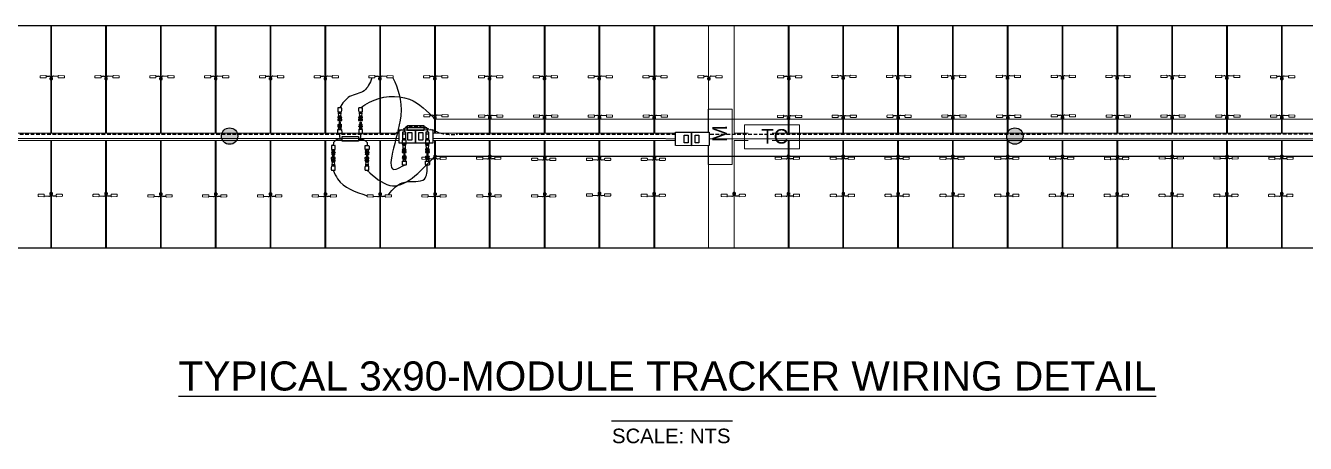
# Model space of a CAD drawing. Header units: feet. Extents: x -9903 to 12307, y -41 to 4121.
# Drawn here: x 81.7 to 169.7, y 63.1 to 91.8 of the extents above; entities that cross this region are included whole.
import ezdxf
from ezdxf import colors
from ezdxf.entities.mleader import LeaderData, LeaderLine
from ezdxf.enums import TextEntityAlignment as Align
from ezdxf.math import Vec2, Vec3

# ---------------------------------------------------------------- set-up
doc = ezdxf.new("R2010")
doc.units = ezdxf.units.FT
doc.header["$MEASUREMENT"] = 0
doc.set_wipeout_variables(frame=1)
doc.linetypes.add('ACAD-x100644055pbs01-civil$0${ Chain Double-Dash }', pattern=[0])
doc.linetypes.add('HIDDEN', pattern=[0.375, 0.25, -0.125])
for name, color, linetype in [('@2x40.5 Tracker LR5', 5, 'Continuous'), ('E-CABL-HARN-NEG', 3, 'Continuous'), ('E-HARN-COMP', 8, 'Continuous'), ('E-TRNK-CABL-NEG', 6, 'HIDDEN'), ('E-TRUNK-CABLE-POS', 6, 'HIDDEN'), ('E-WIRING DETAILS', 7, 'Continuous'), ('G-ANNO-TEXT', 1, 'Continuous'), ('G-TEXT', 7, 'Continuous'), ('G-TITL-TEXT', 153, 'Continuous'), ('PDF_Ediciones', 1, 'Continuous'), ('XREF', 7, 'Continuous')]:
    doc.layers.add(name, color=color, linetype=linetype)
for name, color, linetype, lineweight in [('E-MODULE', 253, 'Continuous', 0), ('E-TRACER-EQMPT', 252, 'Continuous', 0), ('E-TRACKER MOTOR', 252, 'Continuous', 0)]:
    doc.layers.add(name, color=color, linetype=linetype, lineweight=lineweight)
doc.styles.add('NEI-A', font='arial.ttf')
doc.styles.get("Standard").update_dxf_attribs({"font": 'arial.ttf'})

# ---------------------------------------------------------------- blocks, each defined once
blk = doc.blocks.new('CLIP')
blk.add_lwpolyline([(-0.09, 0.098), (0.046, 0.098), (0.046, -0.017), (-0.09, -0.017)], close=True)
at = {"layer": 'PDF_Ediciones', "lineweight": 0}
for points in [[(-0.901, -0.151, -0.414213), (-0.926, -0.118), (-0.926, -0.036, -0.414213), (-0.893, -0.003), (-0.532, -0.003, -0.414213), (-0.499, -0.036), (-0.499, -0.118, -0.414213), (-0.532, -0.167), (-0.901, -0.151)], [(0.707, -0.151, 0.414213), (0.748, -0.118), (0.748, -0.036, 0.414213), (0.715, -0.003), (0.354, -0.003, 0.414213), (0.321, -0.036), (0.321, -0.118, 0.414213), (0.354, -0.167), (0.707, -0.151)]]:
    blk.add_lwpolyline(points, format="xyb", dxfattribs=at)
at = {"layer": 'XREF', "flags": 128}
blk.add_lwpolyline([(-0.509, -0.098), (-0.181, -0.12, 0.486695), (-0.067, -0.029), (-0.066, 0.115, -0.78238), (0.016, 0.115), (0.016, -0.033, 0.37874), (0.164, -0.115), (0.328, -0.098)], format="xyb", dxfattribs=at)
blk = doc.blocks.new('A$C2C7A52CE')
at = {"layer": 'E-HARN-COMP'}
for p, q in [((-0.496, 0.086, 0.079), (-0.494, 0.085, 0.079)), ((-0.496, -0.086, 0.079), (-0.494, -0.085, 0.079))]:
    blk.add_line(p, q, dxfattribs=at)
for points, elevation in [([(-0.634, -0.1), (-0.636, -0.098), (-0.636, 0.098), (-0.634, 0.1), (-0.576, 0.1), (-0.573, 0.097), (-0.573, -0.097), (-0.576, -0.1), (-0.634, -0.1)], -0.033), ([(-0.634, 0.031), (-0.629, 0.031), (-0.629, 0.022), (-0.598, 0.022)], 0.079), ([(-0.573, 0.062), (-0.571, 0.06), (-0.515, 0.06), (-0.512, 0.062)], 0.015), ([(-0.509, -0.1), (-0.512, -0.097), (-0.512, 0.097), (-0.509, 0.1), (-0.496, 0.1), (-0.496, -0.1), (-0.509, -0.1)], -0.033), ([(-0.493, 0.097), (-0.493, 0.093), (-0.491, 0.089), (-0.389, 0.062), (-0.284, 0.075), (-0.281, 0.078), (-0.27, 0.078), (-0.27, -0.078), (-0.281, -0.078), (-0.284, -0.075), (-0.389, -0.062), (-0.491, -0.089), (-0.493, -0.097), (-0.493, 0.097)], -0.033), ([(-0.27, -0.078), (-0.267, -0.075), (-0.267, 0.075), (-0.27, 0.078)], -0.033), ([(-0.267, 0.069), (-0.263, 0.065), (-0.246, 0.065), (-0.246, 0.072), (-0.237, 0.072), (-0.237, 0.065), (-0.222, 0.065), (-0.218, 0.072), (-0.216, 0.072), (-0.212, 0.065), (-0.209, 0.065), (-0.204, 0.072), (-0.203, 0.072)], 0.079), ([(-0.003, -0.087), (-0.006, -0.091), (-0.033, -0.1), (-0.141, -0.1), (-0.198, -0.098), (-0.203, -0.095), (-0.203, 0.094), (-0.198, 0.098), (-0.141, 0.1), (-0.034, 0.1), (-0.006, 0.09), (-0.003, 0.087), (0, 0.059), (0, 0.002), (-0.002, -0.07), (-0.003, -0.087)], -0.024), ([(-0.634, -0.031), (-0.629, -0.031), (-0.629, -0.022), (-0.598, -0.022)], 0.079), ([(-0.573, -0.063), (-0.571, -0.06), (-0.515, -0.06), (-0.512, -0.063)], 0.015), ([(-0.267, -0.069), (-0.263, -0.065), (-0.246, -0.065), (-0.246, -0.072), (-0.237, -0.072), (-0.237, -0.065), (-0.229, -0.065), (-0.225, -0.073), (-0.223, -0.073), (-0.218, -0.065), (-0.215, -0.065), (-0.211, -0.073), (-0.209, -0.073), (-0.205, -0.065), (-0.203, -0.065)], -0.039)]:
    blk.add_lwpolyline(points, dxfattribs=dict(at, elevation=elevation))
for points in [[(-0.59, 0.018), (-0.426, 0.018)], [(-0.426, 0.018), (-0.426, -0.018)], [(-0.59, -0.018), (-0.426, -0.018)]]:
    blk.add_lwpolyline(points, dxfattribs=at)
blk = doc.blocks.new('A$C084F4888')
at = {"layer": 'E-HARN-COMP'}
for p, q in [((0.523, 0.021, 0.006), (0.415, 0.021, 0.006)), ((0.54, 0.017, 0.006), (0.568, 0.017, 0.006)), ((0.523, -0.021, 0.006), (0.415, -0.021, 0.006)), ((0.54, -0.017, 0.006), (0.568, -0.017, 0.006))]:
    blk.add_line(p, q, dxfattribs=at)
for points, elevation in [([(0.196, -0.096), (0.2, -0.092), (0.2, 0.092), (0.196, 0.097), (0.034, 0.098), (0.006, 0.089), (0.003, 0.086), (0.001, 0.071), (0, 0.031), (0, -0.01), (0.001, -0.072), (0.003, -0.086), (0.033, -0.098), (0.196, -0.096)], -0.011), ([(0.2, 0.068), (0.202, 0.064), (0.203, 0.062), (0.203, 0.056), (0.204, 0.056), (0.205, 0.062), (0.205, 0.064), (0.209, 0.072), (0.212, 0.072), (0.216, 0.064), (0.217, 0.056), (0.22, 0.056)], 0.053), ([(0.275, 0.077), (0.275, -0.077), (0.277, -0.074), (0.277, -0.063), (0.282, -0.059), (0.294, -0.059), (0.314, -0.052), (0.322, -0.052), (0.326, -0.054), (0.351, -0.097), (0.353, -0.098), (0.353, 0.098), (0.35, 0.096), (0.326, 0.054), (0.322, 0.052), (0.314, 0.052), (0.294, 0.059), (0.282, 0.059), (0.277, 0.063), (0.277, 0.074), (0.275, 0.077)], 0), ([(0.353, 0.086), (0.366, 0.086)], 0.004), ([(0.466, 0.063), (0.466, 0.065), (0.457, 0.073), (0.45, 0.076), (0.431, 0.076), (0.433, 0.07), (0.373, 0.07), (0.369, 0.075), (0.369, 0.096), (0.366, 0.098), (0.366, -0.098), (0.369, -0.096), (0.369, -0.075), (0.373, -0.07), (0.433, -0.07), (0.431, -0.076), (0.45, -0.076), (0.457, -0.073), (0.466, -0.065), (0.466, -0.063), (0.464, -0.062), (0.373, -0.059), (0.369, -0.055), (0.369, -0.044), (0.371, -0.042), (0.371, 0.042), (0.369, 0.044), (0.369, 0.055), (0.373, 0.059)], 0.027), ([(0.373, 0.059), (0.464, 0.062), (0.466, 0.063)], 0.027), ([(0.2, -0.067), (0.203, -0.072), (0.205, -0.072), (0.209, -0.064), (0.212, -0.064), (0.216, -0.072), (0.218, -0.072), (0.223, -0.064), (0.223, -0.062)], 0.006), ([(0.353, -0.086), (0.366, -0.086)], 0.004)]:
    blk.add_lwpolyline(points, dxfattribs=dict(at, elevation=elevation))
for points in [[(0.266, 0.077), (0.264, 0.074), (0.264, 0.067), (0.259, 0.062), (0.252, 0.062), (0.252, 0.064), (0.227, 0.064), (0.227, 0.062), (0.226, 0.062), (0.222, 0.062), (0.22, 0.06), (0.22, 0.05), (0.221, 0.047), (0.223, 0.045), (0.226, 0.044), (0.26, 0.044), (0.263, 0.045), (0.264, 0.048), (0.264, 0.067)], [(0.371, 0.037), (0.38, 0.037)], [(0.38, -0.042), (0.38, 0.042), (0.381, 0.041), (0.381, -0.041), (0.38, -0.042)], [(0.382, 0.035), (0.385, 0.034), (0.385, -0.034), (0.382, -0.035), (0.382, 0.035), (0.381, 0.039)], [(0.385, 0.029), (0.392, 0.029)], [(0.397, 0.039), (0.396, 0.035), (0.392, 0.034), (0.392, -0.034), (0.396, -0.035), (0.396, 0.035)], [(0.398, 0.042), (0.397, 0.041), (0.397, -0.041), (0.398, -0.042), (0.398, 0.042)], [(0.398, 0.037), (0.403, 0.037)], [(0.403, 0.042), (0.406, 0.041), (0.41, 0.038), (0.41, 0.034), (0.414, 0.032), (0.573, 0.032), (0.574, 0.031), (0.575, 0.024), (0.575, -0.024), (0.575, -0.03), (0.573, -0.032), (0.414, -0.032), (0.41, -0.038), (0.406, -0.041), (0.405, -0.042), (0.403, -0.042), (0.403, 0.042)], [(0.537, 0.024), (0.538, 0.022), (0.538, -0.022), (0.537, -0.024), (0.537, 0.024)], [(0.575, 0.024), (0.57, 0.019), (0.57, -0.019), (0.575, -0.024)], [(0.266, -0.077), (0.264, -0.074), (0.264, -0.067), (0.259, -0.062), (0.252, -0.062), (0.252, -0.064), (0.227, -0.064), (0.227, -0.062), (0.226, -0.062), (0.222, -0.062), (0.22, -0.06), (0.22, -0.05), (0.221, -0.047), (0.223, -0.045), (0.226, -0.044), (0.26, -0.044), (0.263, -0.045), (0.264, -0.048), (0.264, -0.067)], [(0.371, -0.037), (0.38, -0.037)], [(0.381, -0.039), (0.382, -0.035)], [(0.385, -0.029), (0.392, -0.029)], [(0.396, -0.035), (0.397, -0.039)], [(0.398, -0.037), (0.403, -0.037)]]:
    blk.add_lwpolyline(points, dxfattribs=at)
at = {"layer": 'E-HARN-COMP', "elevation": 0.063}
blk.add_lwpolyline([(0.351, 0.024), (0.299, 0.024), (0.299, -0.024), (0.351, -0.024)], close=True, dxfattribs=at)
at = {"layer": 'E-HARN-COMP'}
blk.add_circle((0.318, 0, 0.052), 0.0136, dxfattribs=at)
blk = doc.blocks.new('Fuse Base')
blk.add_wipeout([(-1.117, 0.463), (1.209, 0.466), (1.209, -0.457), (-1.117, -0.459)])
at = {"layer": 'E-HARN-COMP'}
for points in [[(-1.117, 0.463), (0, 0.461), (0, -0.461), (-1.117, -0.459)], [(-0.52, 0.265), (-0.235, 0.265), (-0.235, -0.265), (-0.52, -0.265)], [(0, 0.461), (1.209, 0.466), (1.209, -0.457), (0, -0.461)], [(0.247, 0.262), (0.508, 0.262), (0.508, -0.262), (0.247, -0.262)]]:
    blk.add_lwpolyline(points, close=True, dxfattribs=at)
blk = doc.blocks.new('sub-title')
at = {"color": 153, "style": 'NEI-A', "flags": 8}
blk.add_attdef('SUB_TITLE_001', (-0.668, 0.111), '', height=0.188, dxfattribs=at)
blk = doc.blocks.new('drop')
at = {"layer": 'E-HARN-COMP'}
blk.add_line((-0.9, 0.35), (0.9, 0.35), dxfattribs=at)
for points in [[(-0.9, 0.41, 0.38464), (-1.28, 0.11), (-1.28, -0.18)], [(0.89, 0.41, -0.38464), (1.27, 0.11), (1.27, -0.18)]]:
    blk.add_lwpolyline(points, format="xyb", dxfattribs=at)
blk.add_lwpolyline([(-0.9, 0.54), (0.9, 0.54), (0.9, 0), (-0.9, 0)], close=True, dxfattribs=at)
blk = doc.blocks.new('E-100-18')
for points in [[(-0.0625, -0.15625), (0.0625, -0.15625), (0.0625, 0.15625), (-0.0625, 0.15625), (-0.0625, -0.15625)], [(-0.0625, 0.09375), (0.0625, 0.09375)], [(-0.0625, -0.09375), (0.0625, -0.09375)]]:
    blk.add_lwpolyline(points)
blk = doc.blocks.new('AES Clamp')
h = blk.add_hatch(color=256)
h.dxf.hatch_style = 1
h.paths.add_polyline_path([(-0.564, 0, 1), (0.564, 0, 1)])
at = {"layer": 'E-WIRING DETAILS'}
blk.add_circle((0, 0), 0.564, dxfattribs=at)

msp = doc.modelspace()

# ---------------------------------------------------------------- linework, layer by layer
at = {"color": 0, "linetype": 'ByBlock', "lineweight": -2, "transparency": 16777216}
msp.add_line((130.303, 64.592), (121.975, 64.592), dxfattribs=at)
at = {"layer": '@2x40.5 Tracker LR5'}
msp.add_lwpolyline([(213.759, 91.785), (213.759, 76.489), (41.529, 76.489), (41.529, 91.785)], close=True, dxfattribs=at)
at = {"layer": 'E-CABL-HARN-NEG'}
msp.add_line((212.749, 85.386, 0.106), (109.865, 85.328, 0.038), dxfattribs=at)
at = {"layer": 'E-CABL-HARN-NEG', "elevation": 0.038}
msp.add_lwpolyline([(212.702, 82.586), (212.702, 82.794), (109.806, 82.794)], dxfattribs=at)
at = {"layer": 'E-CABL-HARN-NEG'}
for points, end_tangent in [([(105.5, 88.185), (104.964, 87.307, 0.03), (103.973, 86.903, 0.012), (103.291, 86.139, 0.01)], (0.55098, -0.834518)), ([(106.946, 88.191), (107.481, 85.591, -0.007), (107.163, 81.919, -0.03), (107.739, 82.199, -0.041)], (0.15531, 0.987866)), ([(102.846, 81.844, -0.025), (103.144, 81.243, 0.064), (105.173, 80.087)], (-0.057691, -0.998335)), ([(106.634, 80.161), (107.761, 81.03, -0.033), (109.11, 81.229, -0.068), (109.311, 82.193, -0.085)], (-0.031277, 0.999511))]:
    msp.add_spline(points, degree=3, dxfattribs=dict(at, end_tangent=end_tangent))
for points in [[(104.732, 86.137, 0.012), (105.329, 86.521, 0.017), (108.077, 86.722, 0.017), (109.865, 85.328, 0.038)], [(105.162, 81.836, 0.104), (106.728, 80.803), (109.806, 82.794, 0.038)]]:
    msp.add_spline(points, degree=3, dxfattribs=at)
at = {"layer": 'E-HARN-COMP'}
for points, elevation in [([(103.448, 83.951, 0.344289), (102.851, 83.745), (102.85, 83.542)], 0.207), ([(103.448, 84.001, -0.38464), (103.29, 84.123), (103.29, 84.365)], -0.104), ([(104.573, 83.951, -0.344289), (105.171, 83.745), (105.172, 83.542)], 0.104)]:
    msp.add_lwpolyline(points, format="xyb", dxfattribs=dict(at, elevation=elevation))
msp.add_lwpolyline([(104.573, 83.832), (103.448, 83.832), (103.448, 84.169), (104.573, 84.169)], close=True, dxfattribs=at)
msp.add_lwpolyline([(104.573, 84.001, 0.38464), (104.731, 84.123), (104.731, 84.364)], format="xyb", dxfattribs=at)
at = {"layer": 'E-MODULE'}
for points in [[(79.708, 91.785), (79.708, 84.383), (83.418, 84.383), (83.418, 91.785), (79.708, 91.785)], [(83.477, 91.785), (83.477, 84.383), (87.188, 84.383), (87.188, 91.785), (83.477, 91.785)], [(87.247, 91.785), (87.247, 84.383), (90.958, 84.383), (90.958, 91.785), (87.247, 91.785)], [(91.017, 91.785), (91.017, 84.383), (94.727, 84.383), (94.727, 91.785), (91.017, 91.785)], [(94.787, 91.785), (94.787, 84.383), (98.497, 84.383), (98.497, 91.785), (94.787, 91.785)], [(98.556, 91.785), (98.556, 84.383), (102.267, 84.383), (102.267, 91.785), (98.556, 91.785)], [(102.326, 91.785), (102.326, 84.383), (106.037, 84.383), (106.037, 91.785), (102.326, 91.785)], [(106.096, 91.785), (106.096, 84.383), (109.806, 84.383), (109.806, 91.785), (106.096, 91.785)], [(109.865, 91.785), (109.865, 84.383), (113.576, 84.383), (113.576, 91.785), (109.865, 91.785)], [(113.635, 91.785), (113.635, 84.383), (117.346, 84.383), (117.346, 91.785), (113.635, 91.785)], [(117.405, 91.785), (117.405, 84.383), (121.115, 84.383), (121.115, 91.785), (117.405, 91.785)], [(121.174, 91.785), (121.174, 84.383), (124.885, 84.383), (124.885, 91.785), (121.174, 91.785)], [(124.944, 91.785), (124.944, 84.383), (128.655, 84.383), (128.655, 91.785), (124.944, 91.785)], [(130.409, 91.785), (130.409, 84.383), (131.373, 84.383)], [(133.017, 84.383), (134.12, 84.383), (134.12, 91.785), (130.409, 91.785)], [(134.179, 91.785), (134.179, 84.383), (137.89, 84.383), (137.89, 91.785), (134.179, 91.785)], [(137.932, 91.785), (137.932, 84.383), (141.643, 84.383), (141.643, 91.785), (137.932, 91.785)], [(141.702, 91.785), (141.702, 84.383), (145.413, 84.383), (145.413, 91.785), (141.702, 91.785)], [(145.472, 91.785), (145.472, 84.383), (149.182, 84.383), (149.182, 91.785), (145.472, 91.785)], [(149.241, 91.785), (149.241, 84.383), (152.952, 84.383), (152.952, 91.785), (149.241, 91.785)], [(153.011, 91.785), (153.011, 84.383), (156.722, 84.383), (156.722, 91.785), (153.011, 91.785)], [(156.781, 91.785), (156.781, 84.383), (160.491, 84.383), (160.491, 91.785), (156.781, 91.785)], [(160.551, 91.785), (160.551, 84.383), (164.261, 84.383), (164.261, 91.785), (160.551, 91.785)], [(164.32, 91.785), (164.32, 84.383), (168.031, 84.383), (168.031, 91.785), (164.32, 91.785)], [(168.09, 91.785), (168.09, 84.383), (171.801, 84.383), (171.801, 91.785), (168.09, 91.785)], [(79.708, 83.891), (79.708, 76.489), (83.418, 76.489), (83.418, 83.891), (79.708, 83.891)], [(83.477, 83.891), (83.477, 76.489), (87.188, 76.489), (87.188, 83.891), (83.477, 83.891)], [(87.247, 83.891), (87.247, 76.489), (90.958, 76.489), (90.958, 83.891), (87.247, 83.891)], [(91.017, 83.891), (91.017, 76.489), (94.727, 76.489), (94.727, 83.891), (91.017, 83.891)], [(94.787, 83.891), (94.787, 76.489), (98.497, 76.489), (98.497, 83.891), (94.787, 83.891)], [(98.556, 83.891), (98.556, 76.489), (102.267, 76.489), (102.267, 83.891), (98.556, 83.891)], [(102.326, 83.891), (102.326, 76.489), (106.037, 76.489), (106.037, 83.891), (102.326, 83.891)], [(106.096, 83.891), (106.096, 76.489), (109.806, 76.489), (109.806, 83.891), (106.096, 83.891)], [(109.865, 83.891), (109.865, 76.489), (113.576, 76.489), (113.576, 83.891), (109.865, 83.891)], [(113.635, 83.891), (113.635, 76.489), (117.346, 76.489), (117.346, 83.891), (113.635, 83.891)], [(117.405, 83.891), (117.405, 76.489), (121.115, 76.489), (121.115, 83.891), (117.405, 83.891)], [(121.174, 83.891), (121.174, 76.489), (124.885, 76.489), (124.885, 83.891), (121.174, 83.891)], [(124.944, 83.891), (124.944, 76.489), (128.655, 76.489), (128.655, 83.891), (124.944, 83.891)], [(130.409, 83.891), (130.409, 76.489), (134.12, 76.489), (134.12, 83.891), (133.017, 83.891)], [(131.373, 83.891), (130.409, 83.891)], [(134.179, 83.891), (134.179, 76.489), (137.89, 76.489), (137.89, 83.891), (134.179, 83.891)], [(137.932, 83.891), (137.932, 76.489), (141.643, 76.489), (141.643, 83.891), (137.932, 83.891)], [(141.702, 83.891), (141.702, 76.489), (145.413, 76.489), (145.413, 83.891), (141.702, 83.891)], [(145.472, 83.891), (145.472, 76.489), (149.182, 76.489), (149.182, 83.891), (145.472, 83.891)], [(149.241, 83.891), (149.241, 76.489), (152.952, 76.489), (152.952, 83.891), (149.241, 83.891)], [(153.011, 83.891), (153.011, 76.489), (156.722, 76.489), (156.722, 83.891), (153.011, 83.891)], [(156.781, 83.891), (156.781, 76.489), (160.491, 76.489), (160.491, 83.891), (156.781, 83.891)], [(160.551, 83.891), (160.551, 76.489), (164.261, 76.489), (164.261, 83.891), (160.551, 83.891)], [(164.32, 83.891), (164.32, 76.489), (168.031, 76.489), (168.031, 83.891), (164.32, 83.891)], [(168.09, 83.891), (168.09, 76.489), (171.801, 76.489), (171.801, 83.891), (168.09, 83.891)]]:
    msp.add_lwpolyline(points, dxfattribs=at)
at = {"layer": 'E-TRACER-EQMPT'}
for points in [[(128.627, 84.383), (41.529, 84.383), (41.529, 83.891), (128.627, 83.891)], [(136.241, 84.383), (133.017, 84.383)], [(133.017, 83.891), (136.241, 83.891)], [(137.885, 83.891), (213.759, 83.891), (213.759, 84.383), (137.885, 84.383)]]:
    msp.add_lwpolyline(points, dxfattribs=at)
at = {"layer": 'E-TRACKER MOTOR'}
for points in [[(130.271, 86.031), (130.271, 82.243), (128.627, 82.243), (128.627, 86.031)], [(134.911, 83.315), (131.124, 83.315), (131.124, 84.959), (134.911, 84.959)]]:
    msp.add_lwpolyline(points, close=True, dxfattribs=at)
at = {"layer": 'E-TRNK-CABL-NEG', "linetype": 'ACAD-x100644055pbs01-civil$0${ Chain Double-Dash }'}
msp.add_line((213.751, 83.952), (41.214, 84.033, -0.099), dxfattribs=at)
at = {"layer": 'E-TRUNK-CABLE-POS'}
for p, q in [((107.044, 84.296, -0.061), (41.214, 84.275, -0.099)), ((213.751, 84.33), (111.307, 84.297, -0.059))]:
    msp.add_line(p, q, dxfattribs=at)

# ---------------------------------------------------------------- block references
at = {"layer": 'E-HARN-COMP', "yscale": 1.371329021508951, "zscale": 1.371329021508951}
for name, p, xscale, rotation in [('A$C2C7A52CE', (103.288, 86.139, 0.043), -1.371329021508951, 270), ('A$C2C7A52CE', (104.729, 86.137, 0.045), -1.371329021508951, 270), ('A$C084F4888', (103.29, 84.365, -0.104), -1.371329021508951, 270), ('A$C084F4888', (104.731, 84.364), 1.371329021508951, 89.99999999999999), ('A$C2C7A52CE', (102.849, 81.844, 0.008), -1.371329021508951, 90), ('A$C084F4888', (102.85, 83.542, 0.207), 1.371329021508951, 270.005111451496), ('A$C2C7A52CE', (105.165, 81.836, 0.136), -1.371329021508951, 90), ('A$C084F4888', (105.172, 83.542, 0.104), -1.371329021508951, 90.00511145149599), ('A$C084F4888', (107.734, 82.2, -0.025), -1.371329021508951, 270), ('A$C084F4888', (109.325, 82.193, -0.069), -1.371329021508951, 270)]:
    msp.add_blockref(name, p, dxfattribs=dict(at, xscale=xscale, rotation=rotation))
at = {"layer": 'G-TEXT'}
ref = msp.add_blockref('sub-title', (111.764, 52.293), dxfattribs=dict(at, xscale=5.485316049832718, yscale=5.485316049832718, zscale=5.485316049832718))
ref.add_attrib('SUB_TITLE_001', '%%UTYPICAL 3x90-MODULE TRACKER WIRING DETAIL', (92.208, 66.7), dxfattribs={"layer": 'G-ANNO-TEXT', "height": 2, "style": 'NEI-A', "flags": 8})
at = {"layer": 'XREF', "rotation": 180}
for p in [(83.435, 88.182), (87.2, 88.182), (90.975, 88.182), (94.74, 88.182), (98.514, 88.182), (102.279, 88.182), (106.035, 88.182), (109.8, 88.182), (113.574, 88.182), (117.339, 88.182), (121.113, 88.182), (124.878, 88.182), (128.653, 88.182), (134.136, 88.182), (137.871, 88.208), (141.636, 88.208), (145.411, 88.208), (149.176, 88.208), (152.95, 88.208), (156.715, 88.208), (160.49, 88.208), (164.254, 88.208), (168.029, 88.182), (109.813, 85.5, 0.067), (113.583, 85.487, 0.101), (117.357, 85.487, 0.101), (121.122, 85.487, 0.101), (124.894, 85.487, 0.101), (134.128, 85.454, 0.086), (137.887, 85.472, 0.086), (141.654, 85.474, 0.086), (145.423, 85.478, 0.086), (149.194, 85.475, 0.086), (152.955, 85.5, 0.067), (156.725, 85.487, 0.101), (160.498, 85.487, 0.101), (164.264, 85.487, 0.101), (168.036, 85.487, 0.101)]:
    msp.add_blockref('CLIP', p, dxfattribs=at)
at = {"layer": 'XREF'}
for name, p in [('AES Clamp', (95.718, 84.187)), ('AES Clamp', (149.708, 84.192)), ('CLIP', (109.868, 82.749)), ('CLIP', (113.63, 82.753, 0.101)), ('CLIP', (117.407, 82.673, 0.101)), ('CLIP', (121.177, 82.673, 0.101)), ('CLIP', (124.945, 82.673, 0.101)), ('CLIP', (134.158, 82.754, 0.101)), ('CLIP', (137.929, 82.754, 0.101)), ('CLIP', (141.701, 82.754, 0.101)), ('CLIP', (145.472, 82.754, 0.101)), ('CLIP', (149.24, 82.754, 0.101)), ('CLIP', (153.011, 82.753, 0.101)), ('CLIP', (156.79, 82.734, 0.015)), ('CLIP', (160.545, 82.767, 0.015)), ('CLIP', (164.319, 82.767, 0.015)), ('CLIP', (168.089, 82.755, -0.02)), ('CLIP', (83.481, 80.19)), ('CLIP', (87.246, 80.19)), ('CLIP', (91.021, 80.164)), ('CLIP', (94.785, 80.164)), ('CLIP', (98.56, 80.164)), ('CLIP', (102.325, 80.164)), ('CLIP', (106.099, 80.164)), ('CLIP', (109.864, 80.164)), ('CLIP', (113.639, 80.164)), ('CLIP', (117.404, 80.164)), ('CLIP', (121.171, 80.222)), ('CLIP', (124.936, 80.19)), ('CLIP', (130.433, 80.19)), ('CLIP', (134.162, 80.19)), ('CLIP', (137.936, 80.19)), ('CLIP', (141.701, 80.19)), ('CLIP', (145.476, 80.19)), ('CLIP', (149.24, 80.19)), ('CLIP', (152.996, 80.19)), ('CLIP', (156.761, 80.19)), ('CLIP', (160.536, 80.19)), ('CLIP', (164.3, 80.19)), ('CLIP', (168.075, 80.19))]:
    msp.add_blockref(name, p, dxfattribs=at)

# ---------------------------------------------------------------- texts
at = {"layer": 'E-TRACKER MOTOR', "char_height": 1, "attachment_point": 1}
for s, width, insert, rotation in [('M', 1.44732, (128.916, 83.774), 90.17625), ('TC', 1.58143, (132.271, 84.669), 0.17625)]:
    msp.add_mtext_dynamic_manual_height_columns(s, width=width, gutter_width=9.375, heights=[0], dxfattribs=dict(at, insert=insert, rotation=rotation))
at = {"layer": 'G-TITL-TEXT', "color": 7, "linetype": 'Continuous', "style": 'NEI-A'}
msp.add_text('SCALE: NTS', height=1, dxfattribs=at).set_placement((122.006, 64.079), align=Align.TOP_LEFT)

# ---------------------------------------------------------------- next in the draw order: block references
at = {"layer": 'E-HARN-COMP'}
for p in [(108.492, 84.165), (127.482, 83.992, -0.049)]:
    msp.add_blockref('Fuse Base', p, dxfattribs=at)

# ---------------------------------------------------------------- next in the draw order: linework, layer by layer
at = {"layer": 'E-TRUNK-CABLE-POS'}
msp.add_open_spline([(107.044, 84.296, -0.148), (107.315, 84.525, -0.148), (107.908, 84.874, -0.148), (109.253, 84.874, -0.148), (110.291, 84.258, -0.148), (111.071, 84.315, -0.148), (111.307, 84.297, -0.148)], degree=3, knots=[0.108112, 0.108112, 0.108112, 0.108112, 1.082642, 2.291463, 3.888959, 4.585503, 4.585503, 4.585503, 4.585503], dxfattribs=at)

# ---------------------------------------------------------------- next in the draw order: block references
at = {"layer": 'E-CABL-HARN-NEG', "xscale": 0.625, "yscale": 0.625, "zscale": 0.625}
msp.add_blockref('drop', (108.519, 84.571), dxfattribs=at)
at = {"layer": 'E-HARN-COMP', "xscale": -1.371329021508951, "yscale": 1.371329021508951, "zscale": 1.371329021508951, "rotation": 270}
for p in [(107.721, 83.924, 0.033), (109.314, 83.926, 0.033)]:
    msp.add_blockref('A$C2C7A52CE', p, dxfattribs=at)
at = {"layer": 'E-HARN-COMP', "xscale": 1.714161265572724, "yscale": 1.714161265572724, "zscale": 1.714161265572724}
for p in [(107.719, 84.192), (109.313, 84.194)]:
    msp.add_blockref('E-100-18', p, dxfattribs=at)

# ---------------------------------------------------------------- next in the draw order: leaders
at = {"layer": 'G-ANNO-TEXT'}
ml = msp.add_multileader_mtext('Standard', dxfattribs=at)
ml.set_content('TRUNK CABLES', color=256, style='NEI-A')
ml.set_leader_properties()
ml.build(insert=Vec2(0, 0))
ml.multileader.update_dxf_attribs({"dogleg_length": 0.0625, "arrow_head_size": 1, "scale": 8})
ctx = ml.context
ctx.base_point, ctx.scale, ctx.char_height, ctx.arrow_head_size, ctx.landing_gap_size, ctx.plane_origin = Vec3(62.613, 72.915), 8, 0.8, 1, 0.72, Vec3(55.024, 84.664)
notes = []
notes.append((ctx, [(0, (1, 1, 0), (62.113, 72.915), (1, 0), 0.5, [(0, [(57.895, 84.089)], 0, [])])]))
ctx.mtext.insert, ctx.mtext.width, ctx.mtext.flow_direction = Vec3(63.333, 73.322), 13.23808, 5
for ctx, leaders in notes:
    for number, flags, end, landing, length, lines in leaders:
        leader = LeaderData()
        leader.index, (leader.has_last_leader_line, leader.has_dogleg_vector, leader.attachment_direction) = number, flags
        leader.last_leader_point, leader.dogleg_vector, leader.dogleg_length = Vec3(end), Vec3(landing), length
        for number, points, colour, breaks in lines:
            line = LeaderLine()
            line.index, line.vertices, line.color, line.breaks = number, Vec3.list(points), colors.encode_raw_color(colour), breaks
            leader.lines.append(line)
        ctx.leaders.append(leader)

doc.saveas('drawing.dxf')
